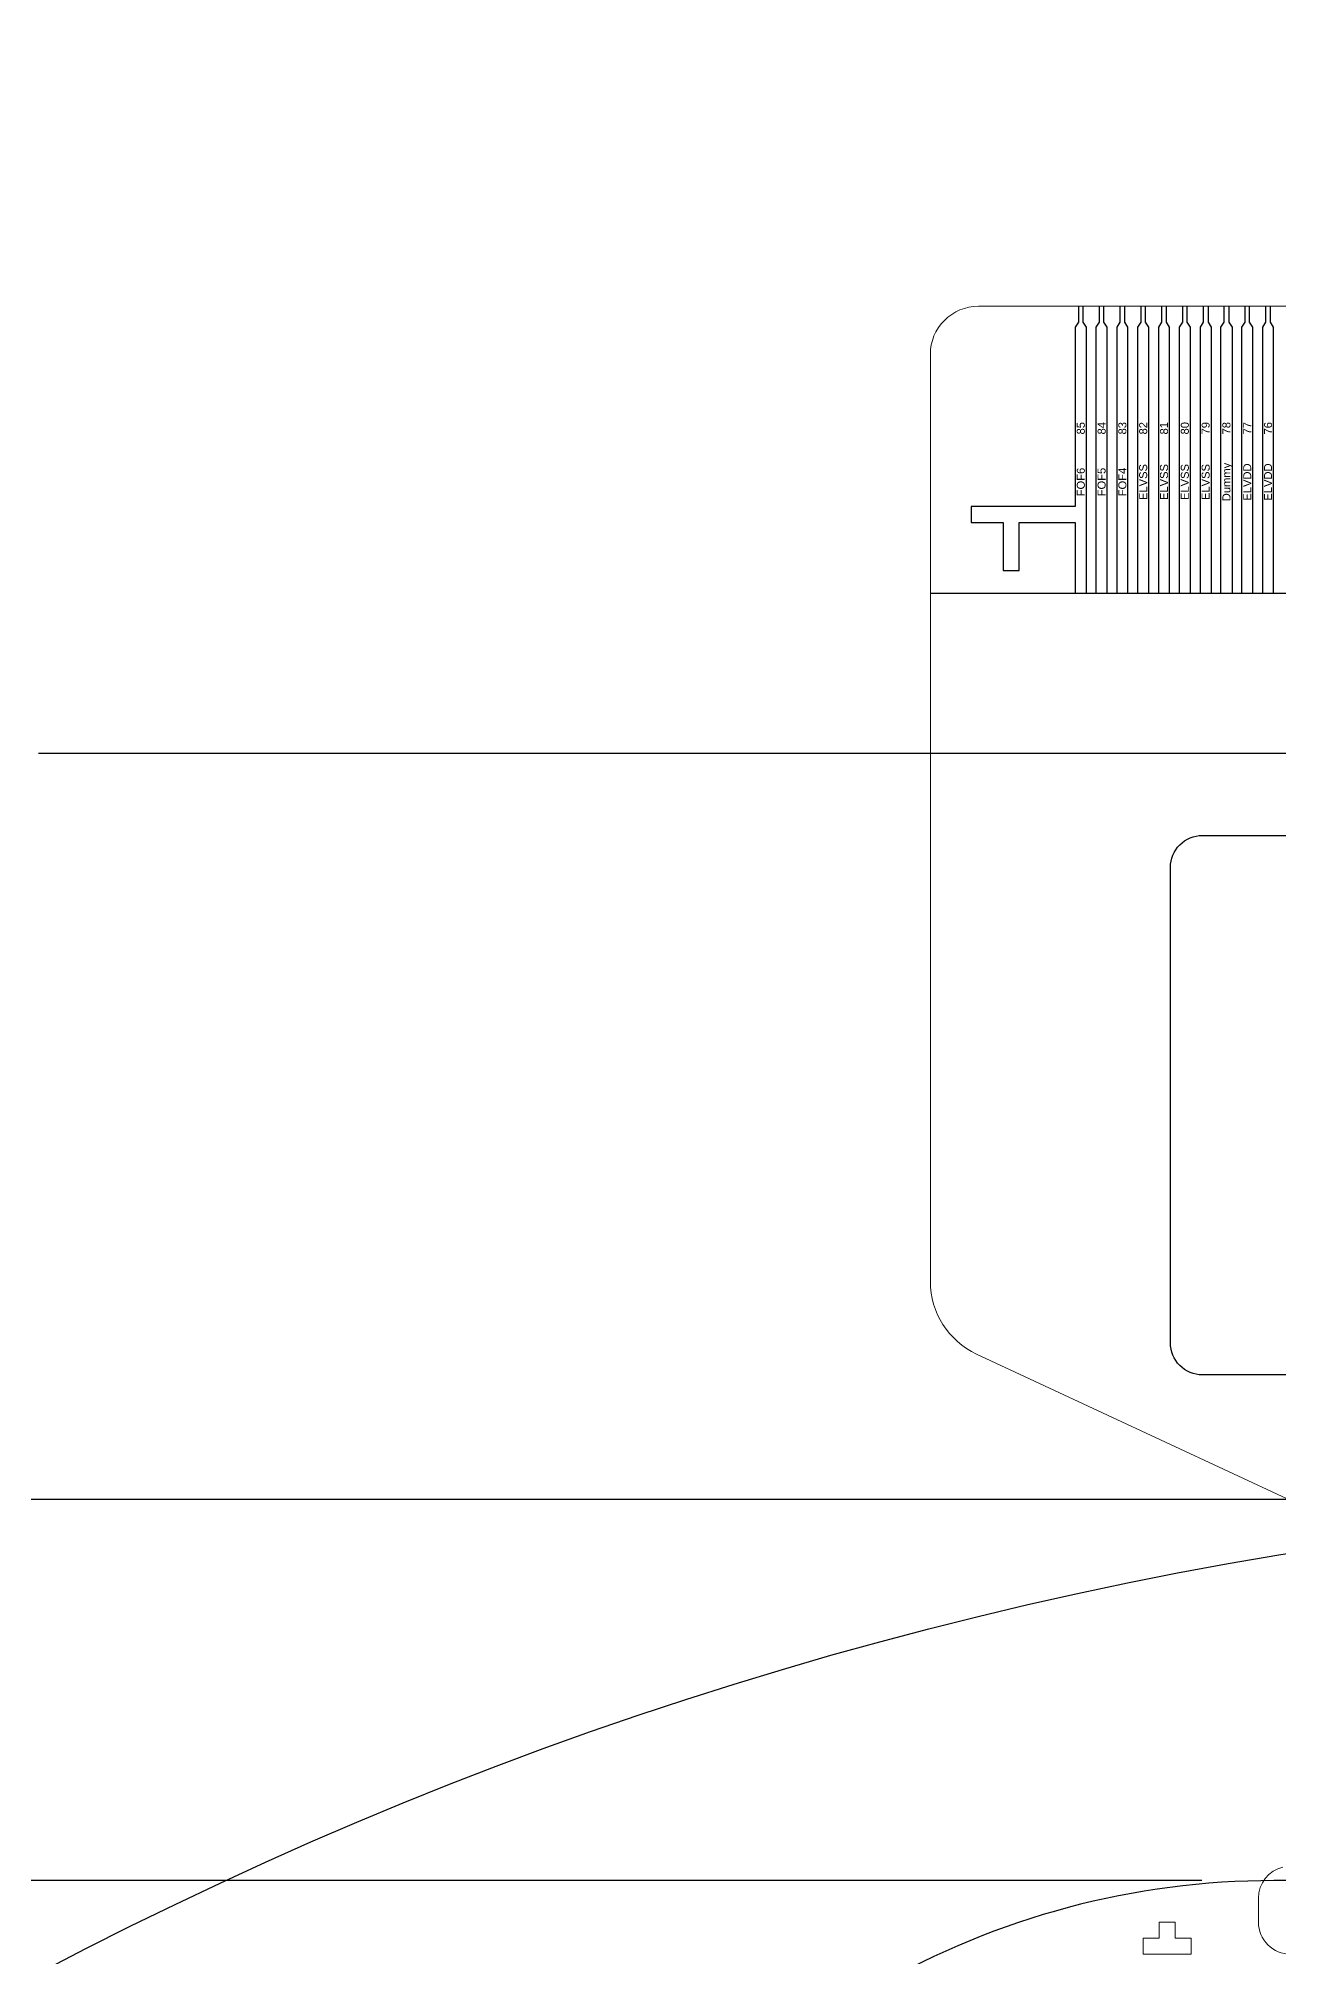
# Model space of a CAD drawing. Header units: inches. Extents: x 1586 to 1904, y -864 to -636.
# Drawn here: x 1631.09 to 1638.84, y -723.51 to -711.52 of the extents above; entities that cross this region are included whole.
import ezdxf
from ezdxf.enums import TextEntityAlignment as Align

# ---------------------------------------------------------------- set-up
doc = ezdxf.new("R2010")
doc.units = ezdxf.units.IN
doc.header["$LTSCALE"] = 0.909449
doc.header["$MEASUREMENT"] = 0
doc.header["$PDMODE"] = 3
doc.header["$PDSIZE"] = 0.3125
doc.layers.get('0').update_dxf_attribs({"linetype": 'CONTINUOUS'})
doc.layers.get('Defpoints').update_dxf_attribs({"linetype": 'CONTINUOUS'})
for name, color, linetype in [('01 Copper', 3, 'CONTINUOUS'), ('06 Cutline', 4, 'CONTINUOUS'), ('07 Potting', 132, 'CONTINUOUS'), ('13 OL no.', 190, 'CONTINUOUS'), ('14 OL name', 220, 'CONTINUOUS'), ('DIM（标注）', 3, 'CONTINUOUS')]:
    doc.layers.add(name, color=color, linetype=linetype)
doc.styles.add('CCN-1', font='', dxfattribs={"width": 0.85})
doc.styles.add('MBC_Arial_Font', font='arial.ttf')
doc.styles.add('宋体', font='', dxfattribs={"width": 0.8})
doc.styles.get('CCN-1').set_extended_font_data('SimSun')
doc.styles.get('宋体').set_extended_font_data('SimSun')
doc.dimstyles.new('DIM-CCN', dxfattribs={"dimscale": 0.9, "dimtxt": 1.7, "dimasz": 1.8, "dimexe": 1.5, "dimexo": 0.5, "dimgap": 0.3, "dimtad": 1, "dimzin": 0, "dimdsep": 46, "dimtxsty": 'CCN-1', "dimblk": 'OPEN30', "dimcen": 0.05, "dimclrd": 256, "dimclre": 256, "dimclrt": 256, "dimadec": 0, "dimazin": 0, "dimtfac": 1, "dimtofl": 0, "dimtmove": 0, "dimatfit": 3, "dimldrblk": 'OPEN30', "dimfxl": 1, "dimtolj": 1, "dimtzin": 0, "dimlwd": -1, "dimlwe": -1, "dimarcsym": 0})

# ---------------------------------------------------------------- blocks, each defined once
blk = doc.blocks.new('GVO3310')
at = {"color": 1}
blk.add_line((3745.225, -497.981), (3758.025, -497.981), dxfattribs=at)
at = {"layer": '01 Copper'}
for points in [[(3746.15, -496.189), (3746.15, -496.289), (3746.13, -496.319), (3746.13, -497.439), (3745.48, -497.439), (3745.48, -497.539), (3745.68, -497.539), (3745.68, -497.839), (3745.78, -497.839), (3745.78, -497.539), (3746.13, -497.539), (3746.13, -497.981)], [(3746.2, -497.981), (3746.2, -496.319), (3746.18, -496.289), (3746.18, -496.189)], [(3746.28, -496.189), (3746.28, -496.289), (3746.26, -496.319), (3746.26, -497.981)], [(3746.33, -497.981), (3746.33, -496.319), (3746.31, -496.289), (3746.31, -496.189)], [(3746.41, -496.189), (3746.41, -496.289), (3746.39, -496.319), (3746.39, -497.981)], [(3746.46, -497.981), (3746.46, -496.319), (3746.44, -496.289), (3746.44, -496.189)], [(3746.54, -496.189), (3746.54, -496.289), (3746.52, -496.319), (3746.52, -497.981)], [(3746.59, -497.981), (3746.59, -496.319), (3746.57, -496.289), (3746.57, -496.189)], [(3746.67, -496.189), (3746.67, -496.289), (3746.65, -496.319), (3746.65, -497.981)], [(3746.72, -497.981), (3746.72, -496.319), (3746.7, -496.289), (3746.7, -496.189)], [(3746.8, -496.189), (3746.8, -496.289), (3746.78, -496.319), (3746.78, -497.981)], [(3746.85, -497.981), (3746.85, -496.319), (3746.83, -496.289), (3746.83, -496.189)], [(3746.93, -496.189), (3746.93, -496.289), (3746.91, -496.319), (3746.91, -497.981)], [(3746.96, -496.189), (3746.96, -496.289), (3746.98, -496.319), (3746.98, -497.981)], [(3747.04, -497.981), (3747.04, -496.319), (3747.06, -496.289), (3747.06, -496.189)], [(3747.09, -496.189), (3747.09, -496.289), (3747.11, -496.319), (3747.11, -497.981)], [(3747.19, -496.189), (3747.19, -496.289), (3747.17, -496.319), (3747.17, -497.981)], [(3747.24, -497.981), (3747.24, -496.319), (3747.22, -496.289), (3747.22, -496.189)], [(3747.32, -496.189), (3747.32, -496.289), (3747.3, -496.319), (3747.3, -497.981)], [(3747.37, -497.981), (3747.37, -496.319), (3747.35, -496.289), (3747.35, -496.189)]]:
    blk.add_lwpolyline(points, dxfattribs=at)
at = {"layer": '06 Cutline', "lineweight": 0}
for points in [[(3747.475, -506.485, -0.414214), (3747.275, -506.285), (3747.275, -506.135, -0.345535), (3747.428, -505.94, 0.116429)], [(3747.875, -503.836), (3745.514, -502.735, -0.291473), (3745.225, -502.282), (3745.225, -496.489, -0.414214), (3745.525, -496.189), (3757.725, -496.189, -0.414214)]]:
    blk.add_lwpolyline(points, format="xyb", dxfattribs=at)
at = {"layer": '07 Potting'}
blk.add_lwpolyline([(3746.925, -499.495), (3756.325, -499.495, -0.414214), (3756.525, -499.695), (3756.525, -502.665, -0.414214), (3756.325, -502.865), (3746.925, -502.865, -0.414214), (3746.725, -502.665), (3746.725, -499.695, -0.414214)], format="xyb", close=True, dxfattribs=at)
at = {"layer": '13 OL no.', "style": 'MBC_Arial_Font'}
for s, p in [('85', (3746.165, -496.951)), ('84', (3746.295, -496.951)), ('83', (3746.425, -496.951)), ('82', (3746.555, -496.951)), ('81', (3746.685, -496.951)), ('80', (3746.815, -496.951)), ('79', (3746.945, -496.951)), ('78', (3747.075, -496.951)), ('77', (3747.205, -496.951)), ('76', (3747.335, -496.951))]:
    blk.add_text(s, height=0.05, rotation=90, dxfattribs=at).set_placement(p, align=Align.MIDDLE_CENTER)
at = {"layer": '14 OL name', "style": 'MBC_Arial_Font'}
for s, p in [('FOF6', (3746.165, -497.287)), ('FOF5', (3746.295, -497.287)), ('FOF4', (3746.425, -497.287)), ('ELVSS', (3746.555, -497.287)), ('ELVSS', (3746.685, -497.287)), ('ELVSS', (3746.815, -497.287)), ('ELVSS', (3746.945, -497.287)), ('Dummy', (3747.075, -497.287)), ('ELVDD', (3747.205, -497.287)), ('ELVDD', (3747.335, -497.287))]:
    blk.add_text(s, height=0.05, rotation=90, dxfattribs=at).set_placement(p, align=Align.MIDDLE_CENTER)
blk = doc.blocks.new('*D193')
at = {"layer": 'Defpoints', "color": 0}
for p in [(1604.468, -682.613), (1610.984, -682.613), (1638.811, -723.032)]:
    blk.add_point(p, dxfattribs=at)
at = {"layer": 'DIM（标注）'}
for p, q in [((1610.534, -682.613), (1603.568, -682.613)), ((1604.468, -720.782), (1604.468, -684.863)), ((1638.361, -723.032), (1603.568, -723.032))]:
    blk.add_line(p, q, dxfattribs=at)
for points in [[(1604.093, -684.863), (1604.843, -684.863), (1604.468, -682.613)], [(1604.093, -720.782), (1604.843, -720.782), (1604.468, -723.032)]]:
    blk.add_solid(points, dxfattribs=at)
at = {"layer": 'DIM（标注）', "insert": (1602.985, -702.823), "char_height": 2.25, "attachment_point": 5, "rotation": 90, "style": '宋体'}
blk.add_mtext('\\A1;40.42%%P0.5', dxfattribs=at)
blk = doc.blocks.new('_Open30')
at = {"color": 0, "linetype": 'ByBlock', "lineweight": -2}
for p, q in [((-1, 0.2679), (0, 0)), ((0, 0), (-1, -0.2679)), ((0, 0), (-1, 0))]:
    blk.add_line(p, q, dxfattribs=at)
blk = doc.blocks.new('SDFD')
at = {"color": 4, "ltscale": 0.1}
blk.add_circle((972.645, -665.16), 25.65, dxfattribs=at)
blk = doc.blocks.new('*D338')
at = {"layer": 'Defpoints', "color": 0}
for p in [(1643.064, -720.651), (1606.739, -771.951), (1643.064, -771.951)]:
    blk.add_point(p, dxfattribs=at)
at = {"layer": 'DIM（标注）'}
for p, q in [((1642.614, -720.651), (1605.839, -720.651)), ((1606.739, -722.901), (1606.739, -769.701)), ((1642.614, -771.951), (1605.839, -771.951))]:
    blk.add_line(p, q, dxfattribs=at)
for points in [[(1606.364, -722.901), (1607.114, -722.901), (1606.739, -720.651)], [(1606.364, -769.701), (1607.114, -769.701), (1606.739, -771.951)]]:
    blk.add_solid(points, dxfattribs=at)
at = {"layer": 'DIM（标注）', "insert": (1605.256, -746.301), "char_height": 2.25, "attachment_point": 5, "rotation": 90, "style": '宋体'}
blk.add_mtext('\\A1;*51.30±0.05', dxfattribs=at)

msp = doc.modelspace()

# ---------------------------------------------------------------- linework, layer by layer
at = {"color": 30}
msp.add_line((1631.091, -715.988), (1650.464, -715.988), dxfattribs=at)
at = {"color": 3}
msp.add_lwpolyline([(1652.131, -767.4, 0.618371), (1654.484, -726.377), (1649.804, -723.694, 0.130855), (1647.318, -723.032), (1643.064, -723.032), (1638.811, -723.032, 0.130855), (1636.325, -723.694), (1631.644, -726.377, 0.618371), (1633.998, -767.4), (1637.659, -768.973, 0.101815), (1639.633, -769.379), (1646.496, -769.379, 0.101815), (1648.47, -768.973)], format="xyb", close=True, dxfattribs=at)
at = {"lineweight": 0}
msp.add_lwpolyline([(1638.094, -723.392), (1638.094, -723.292), (1638.194, -723.292), (1638.194, -723.392), (1638.294, -723.392), (1638.294, -723.492), (1638.094, -723.492), (1638.094, -723.492), (1638.094, -723.492), (1638.094, -723.492), (1637.994, -723.492), (1637.994, -723.392)], close=True, dxfattribs=at)

# ---------------------------------------------------------------- block references
at = {"color": 1}
msp.add_blockref('GVO3310', (-2108.561, -217.007), dxfattribs=at)
msp.add_blockref('SDFD', (670.42, -81.141))

# ---------------------------------------------------------------- dimensions: what is measured, and where the dimension line sits
at = {"layer": 'DIM（标注）'}
dim = msp.add_linear_dim(base=(1604.468, -682.613), p1=(1638.811, -723.032), p2=(1610.984, -682.613), angle=90, text='<>%%P0.5', dimstyle='DIM-CCN', override={"dimtxt": 2.5, "dimasz": 2.5, "dimexe": 1, "dimtxsty": '宋体', "dimsah": 1}, dxfattribs=at)
dim.commit()
dim.dimension.update_dxf_attribs({"geometry": '*D193', "text_midpoint": (1604.468, -702.823), "dimtype": 160})
dim = msp.add_linear_dim(base=(1606.739, -771.951), p1=(1643.064, -720.651), p2=(1643.064, -771.951), angle=90, text='*<>', dimstyle='DIM-CCN', override={"dimtxt": 2.5, "dimasz": 2.5, "dimexe": 1, "dimgap": 0.3, "dimtxsty": '宋体', "dimsah": 1, "dimdle": 5, "dimtol": 1, "dimlim": 0, "dimtp": 0.05, "dimtm": 0.05}, dxfattribs=at)
dim.commit()
dim.dimension.update_dxf_attribs({"geometry": '*D338', "text_midpoint": (1605.256, -746.301)})

doc.saveas('drawing.dxf')
